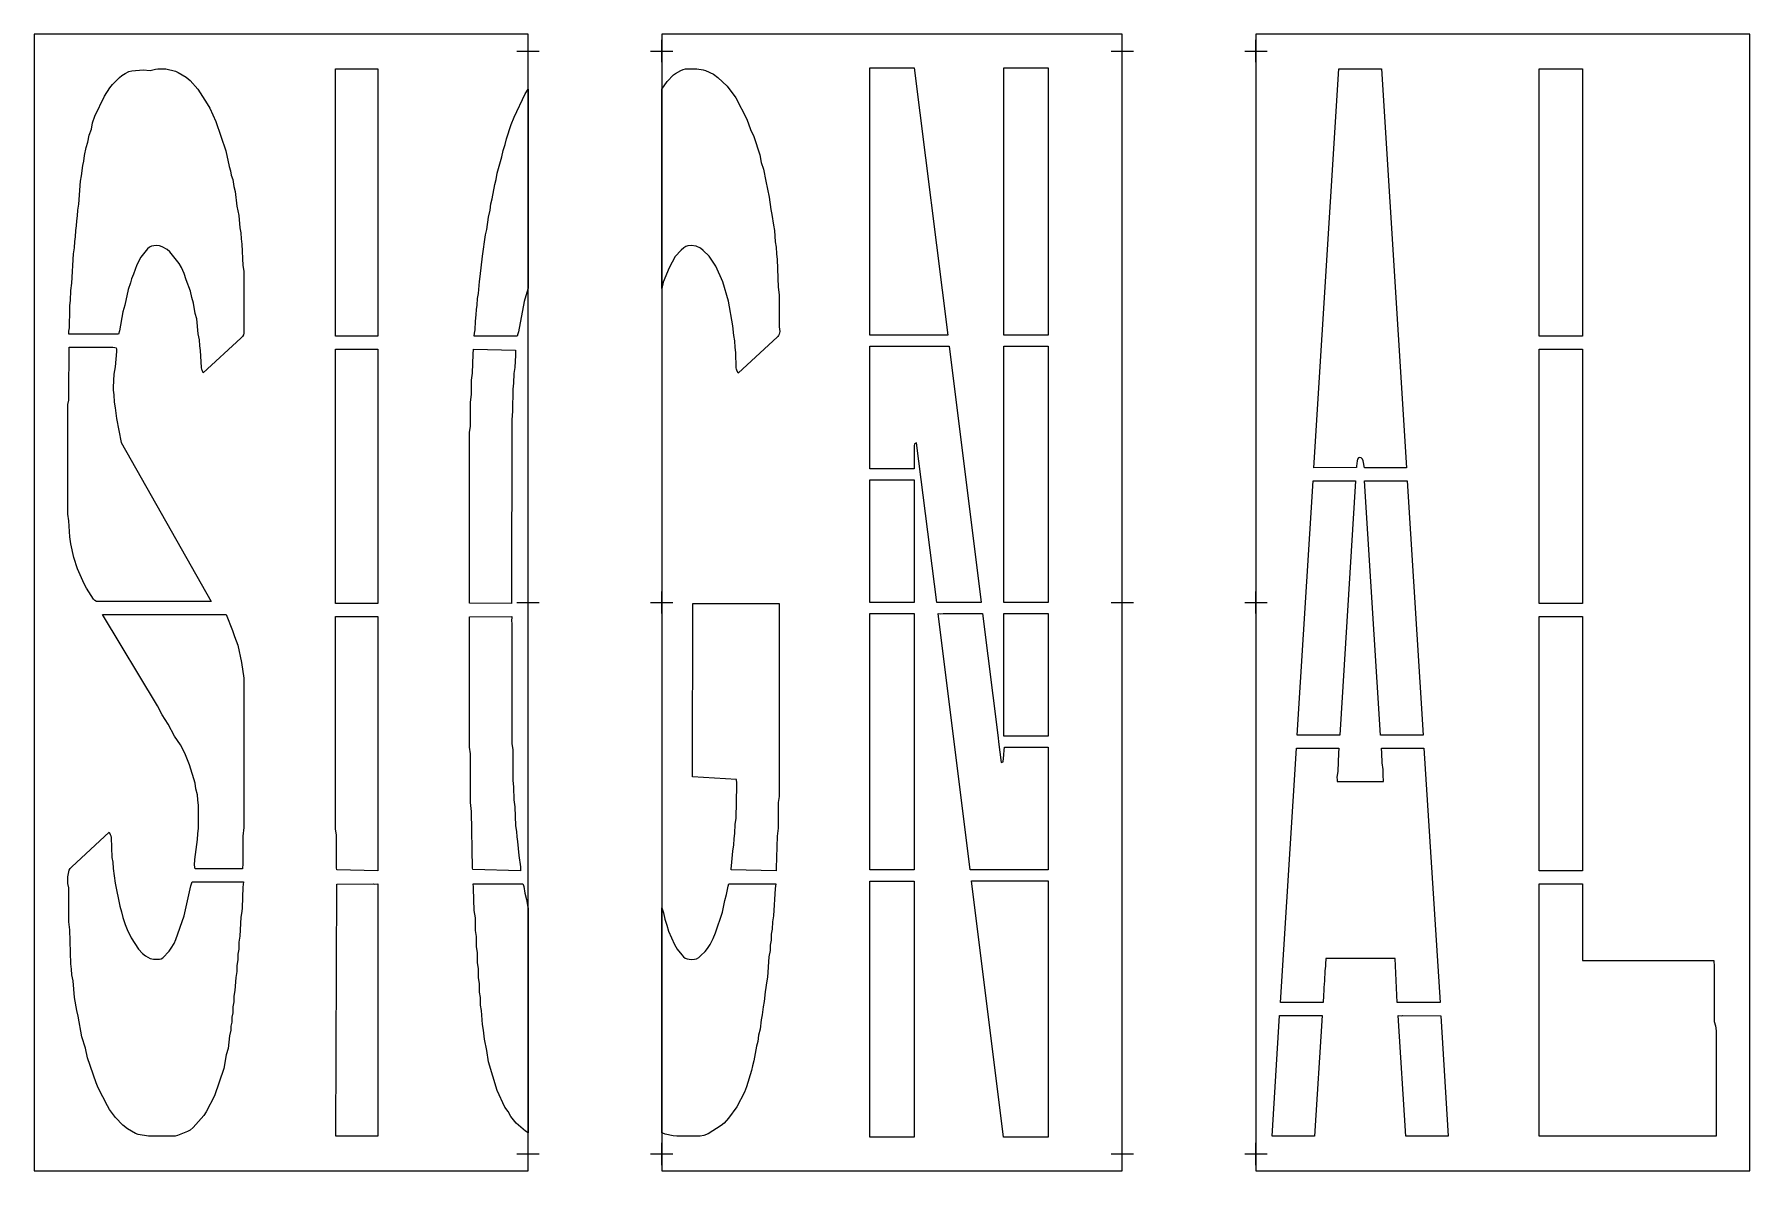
# Model space of a CAD drawing. Header units: inches. Extents: x 0 to 154, y 0 to 102.
import ezdxf

# ---------------------------------------------------------------- set-up
doc = ezdxf.new("R2010")
doc.units = ezdxf.units.IN
doc.header["$MEASUREMENT"] = 0
doc.layers.add('CUT', color=1, linetype='Continuous')
doc.layers.add('REG', color=5, linetype='Continuous')

msp = doc.modelspace()

# ---------------------------------------------------------------- linework, layer by layer
at = {"layer": 'CUT'}
for points in [[(3.38, 79.66), (3.53, 82.29), (3.62, 82.84), (3.64, 83.39), (3.71, 83.83), (3.73, 84.38), (3.8, 84.81), (3.82, 85.27), (3.89, 85.71), (3.92, 86.22), (4.01, 86.75), (4.16, 88.82), (4.25, 89.29), (4.37, 90.23), (4.45, 90.6), (4.52, 91.12), (4.66, 91.85), (4.8, 92.32), (4.92, 92.95), (5.12, 93.5), (5.23, 94.04), (5.44, 94.65), (6.29, 96.45), (6.77, 97.2), (7.03, 97.51), (7.64, 98.13), (7.86, 98.3), (8.15, 98.48), (8.5, 98.66), (8.77, 98.73), (9.78, 98.8), (10.4, 98.75), (10.89, 98.88), (11.1, 98.91), (11.81, 98.9), (12.69, 98.69), (12.93, 98.57), (13.62, 98.15), (13.98, 97.86), (14.67, 97.07), (15.52, 95.77), (15.75, 95.37), (16.29, 94.18), (17.19, 91.55), (17.5, 90.15), (17.61, 89.75), (17.68, 89.37), (17.81, 88.96), (17.9, 88.35), (18.02, 87.88), (18.18, 86.56), (18.36, 85.75), (18.44, 84.64), (18.53, 84.17), (18.56, 83.63), (18.64, 83.16), (18.72, 81.24), (18.8, 80.75), (18.81, 80.5), (18.82, 75.42), (18.8, 75.18), (18.77, 75.04), (18.68, 74.89), (18.54, 74.73), (15.16, 71.6), (15.08, 71.84), (15.04, 71.92), (15.01, 72.08), (14.93, 73.63), (14.86, 74.03), (14.83, 74.58), (14.72, 75.11), (14.58, 76.46), (14.45, 76.95), (14.3, 77.87), (14.13, 78.39), (14.01, 78.96), (13.62, 79.97), (13.45, 80.53), (13.2, 81.06), (12.99, 81.44), (12.18, 82.49), (11.94, 82.68), (11.48, 82.93), (11.25, 83.01), (10.98, 83.03), (10.73, 83.02), (10.53, 82.98), (10.34, 82.89), (10.17, 82.75), (9.55, 81.99), (9.19, 81.3), (8.92, 80.48), (8.74, 80.06), (8.64, 79.68), (8.42, 79.08), (8.12, 77.68), (7.95, 77.09), (7.65, 75.38), (7.55, 75.09), (3.09, 75.09), (3.11, 75.36), (3.16, 75.65), (3.18, 77.34), (3.19, 77.65), (3.26, 78.12), (3.28, 79.01)], [(30.84, 74.91), (27.04, 74.91), (27.04, 98.9), (30.84, 98.91)], [(56.81, 97.77), (57.39, 98.37), (57.56, 98.49), (58.05, 98.76), (58.24, 98.85), (58.45, 98.89), (59.47, 98.9), (60.05, 98.8), (60.25, 98.74), (60.98, 98.41), (61.35, 98.13), (62.19, 97.35), (62.97, 96.31), (63.98, 94.39), (64.31, 93.45), (64.59, 92.84), (65.12, 91.18), (65.26, 90.49), (65.45, 89.91), (65.66, 88.81), (65.98, 87.37), (66.13, 86.27), (66.22, 85.83), (66.35, 84.86), (66.44, 84.4), (66.5, 83.38), (66.59, 82.88), (66.62, 82.3), (66.7, 81.78), (66.78, 79.3), (66.87, 78.62), (66.88, 75.74), (66.92, 75.32), (66.91, 75.21), (66.88, 75.1), (66.85, 75.03), (66.81, 74.96), (66.76, 74.89), (66.72, 74.84), (63.2, 71.58), (63.08, 71.85), (63.03, 71.94), (63, 72.07), (62.98, 73.43), (62.91, 73.9), (62.89, 74.48), (62.8, 74.97), (62.72, 75.83), (62.31, 78.04), (61.8, 79.79), (61.19, 81.18), (60.84, 81.73), (60.59, 82.08), (60.06, 82.61), (59.8, 82.81), (59.41, 82.99), (58.98, 83.03), (58.68, 83.01), (58.48, 82.95), (58.3, 82.84), (58.07, 82.63), (57.52, 82.05), (56.99, 81.05), (56.46, 79.75), (56.33, 79.18), (56.33, 97.07)], [(75.01, 99), (75.28, 99), (75.48, 99), (79, 99), (82, 75), (75.01, 75)], [(91.01, 98.99), (91.01, 75), (87.41, 75), (87.32, 75.01), (87.03, 75), (87.03, 99)], [(119.23, 63.88), (119.12, 64), (119, 64.03), (118.89, 63.99), (118.79, 63.88), (118.75, 63.71), (118.71, 63.24), (118.69, 63.11), (114.87, 63.09), (117.11, 98.91), (120.95, 98.9), (123.2, 63.09), (119.41, 63.09), (119.29, 63.72)], [(138.98, 74.91), (135.09, 74.92), (135.09, 98.91), (138.98, 98.91)], [(39.8, 78.28), (39.88, 78.75), (39.96, 79.82), (40.04, 80.26), (40.25, 82.1), (40.52, 84), (40.63, 84.49), (40.77, 85.6), (40.93, 86.23), (40.99, 86.77), (41.11, 87.22), (41.35, 88.53), (41.47, 88.97), (41.56, 89.55), (41.97, 91.01), (42.09, 91.58), (42.27, 92.1), (42.38, 92.61), (42.81, 93.9), (43.09, 94.56), (44.06, 96.67), (44.33, 97.07), (44.33, 79.18), (44.32, 79.12), (43.97, 78.03), (43.46, 75.29), (43.42, 75.12), (43.36, 74.91), (39.5, 74.91), (39.53, 75.17), (39.58, 75.48), (39.61, 76.25), (39.68, 76.81), (39.71, 77.29), (39.77, 77.7)], [(79.02, 65.25), (78.99, 65.07), (78.98, 63), (75.01, 63), (75.01, 74.01), (82.13, 74.01), (85.01, 51), (81.01, 51), (79.2, 65.33)], [(91.01, 74.01), (91.01, 51), (87.03, 51.01), (87.03, 74.01)], [(7.27, 72.14), (7.15, 71.49), (7.09, 70.32), (7.09, 70.07), (7.15, 69.64), (7.16, 68.99), (7.26, 68.47), (7.37, 67.52), (7.8, 65.36), (15.87, 51.09), (5.59, 51.09), (5.44, 51.18), (5.32, 51.3), (4.68, 52.28), (4.49, 52.67), (3.89, 54.03), (3.56, 55.03), (3.29, 56.26), (3.18, 56.9), (3.1, 58.32), (3, 58.93), (3, 68.45), (3.02, 68.76), (3.11, 69.17), (3.09, 69.79), (3.12, 73.69), (3.13, 73.91), (7.04, 73.92), (7.24, 73.9), (7.34, 73.85), (7.39, 73.73), (7.39, 73.53)], [(27.04, 73.74), (27.33, 73.73), (27.41, 73.74), (30.84, 73.73), (30.84, 50.92), (27.04, 50.91)], [(39.25, 70.96), (39.34, 71.58), (39.41, 73.3), (39.43, 73.73), (43.19, 73.64), (43.19, 73.54), (43.19, 73.21), (43.14, 72.1), (43.04, 71.54), (43.03, 70.68), (42.95, 70.15), (42.94, 68.17), (42.86, 67.4), (42.84, 50.91), (39.06, 50.93), (39.06, 66.02), (39.07, 66.29), (39.15, 66.79), (39.15, 68.99), (39.24, 69.67)], [(138.98, 50.91), (135.09, 50.92), (135.09, 73.73), (138.98, 73.74)], [(78.99, 62.01), (78.99, 51), (75.01, 51), (75.01, 62.01)], [(113.77, 39.09), (113.68, 39.1), (113.36, 39.09), (114.8, 61.91), (118.08, 61.92), (118.36, 61.91), (118.62, 61.91), (117.2, 39.09)], [(119.69, 61.91), (119.94, 61.92), (123.25, 61.91), (124.7, 39.09), (120.87, 39.09), (119.43, 61.91)], [(62.82, 29.79), (62.89, 30.29), (62.91, 31.06), (63, 31.64), (63.07, 34.56), (63.06, 34.77), (63.03, 35.12), (59.1, 35.35), (59.12, 50.91), (66.88, 50.91), (66.88, 33.91), (66.87, 33.58), (66.79, 33.05), (66.78, 30.73), (66.69, 30.02), (66.6, 27.14), (66.59, 26.91), (62.57, 27), (62.57, 27.1), (62.58, 27.36), (62.7, 28.69), (62.8, 29.24)], [(18.61, 45.61), (18.81, 44.2), (18.82, 30.81), (18.73, 30.04), (18.72, 27.38), (18.7, 27.27), (18.7, 27.09), (14.43, 27.09), (14.39, 27.43), (14.4, 27.92), (14.64, 29.74), (14.67, 30.25), (14.74, 30.75), (14.74, 32.79), (14.67, 33.29), (14.64, 33.75), (14.51, 34.28), (14.44, 34.77), (13.94, 36.43), (13.5, 37.49), (13.11, 38.23), (12.6, 39), (12.03, 40.07), (11.47, 40.91), (11.06, 41.71), (6.11, 49.92), (17.23, 49.92), (17.79, 48.5), (17.96, 47.94), (18.27, 47.16)], [(27.13, 30.12), (27.05, 30.67), (27.04, 31.04), (27.04, 49.74), (30.84, 49.73), (30.84, 26.92), (27.17, 27.01), (27.14, 27.18)], [(42.87, 38.34), (42.95, 37.78), (42.95, 35.05), (43.03, 34.43), (43.04, 33.29), (43.14, 32.67), (43.21, 30.94), (43.3, 30.45), (43.32, 29.96), (43.39, 29.55), (43.5, 28.3), (43.66, 27.28), (43.64, 27.07), (43.65, 26.91), (39.36, 27.02), (39.35, 27.16), (39.25, 32.24), (39.15, 33.04), (39.15, 37.41), (39.07, 38), (39.06, 38.3), (39.06, 49.72), (42.86, 49.73), (42.85, 49.3), (42.86, 49.18), (42.86, 38.61)], [(78.99, 50), (78.99, 27), (75.01, 27), (75.01, 50)], [(86.81, 36.65), (86.98, 36.71), (87.04, 37.34), (87.08, 37.74), (87.1, 38.01), (91.01, 38.01), (91.01, 27), (84.01, 27), (81.13, 50), (81.39, 49.99), (81.59, 50.01), (85.13, 50.01), (86.53, 38.85), (86.55, 38.5)], [(87.03, 50.01), (90.63, 50.01), (90.72, 50), (91.01, 50.01), (91.01, 39), (87.03, 39)], [(138.98, 49.73), (138.98, 26.92), (135.09, 26.91), (135.09, 49.73)], [(116.94, 35.29), (116.97, 35.1), (116.97, 34.94), (121.12, 34.94), (121.08, 35.53), (121.08, 36), (121, 36.61), (120.99, 37.47), (120.95, 37.92), (124.76, 37.92), (126.2, 15.09), (122.35, 15.09), (122.17, 19.06), (121.89, 19.06), (115.94, 19.06), (115.92, 18.54), (115.92, 18.37), (115.85, 17.94), (115.84, 17.04), (115.76, 16.45), (115.74, 15.5), (115.71, 15.34), (115.7, 15.09), (111.87, 15.09), (113.31, 37.92), (117.11, 37.92), (117.09, 37.48), (117.03, 35.87)], [(18.46, 21.04), (18.37, 20.52), (18.35, 19.87), (18.28, 19.44), (18.27, 18.92), (18.19, 18.42), (18.17, 17.87), (18.08, 17.35), (18.01, 16.17), (17.92, 15.65), (17.9, 15.16), (17.83, 14.72), (17.81, 14.17), (17.74, 13.77), (17.72, 13.34), (17.65, 12.97), (17.63, 12.61), (17.52, 12.11), (17.39, 10.98), (17.23, 10.39), (17.01, 9.18), (16.19, 6.71), (15.44, 5.28), (15.23, 4.94), (14.25, 3.87), (13.98, 3.65), (13.74, 3.51), (12.85, 3.16), (12.64, 3.11), (12.43, 3.09), (10.26, 3.1), (9.31, 3.26), (9.08, 3.33), (8.36, 3.75), (7.96, 4.09), (7.3, 4.78), (6.76, 5.5), (6.56, 5.82), (5.74, 7.45), (5.56, 7.88), (4.78, 10.13), (4.59, 11.01), (4.28, 12.01), (3.95, 13.88), (3.83, 14.37), (3.62, 15.56), (3.48, 17.04), (3.38, 17.57), (3.35, 18.08), (3.27, 18.58), (3.19, 21.61), (3.09, 22.35), (3.09, 24.89), (3.11, 25.4), (3.02, 25.77), (3, 26.01), (3.02, 26.37), (3.14, 26.97), (3.23, 27.12), (3.37, 27.28), (6.72, 30.4), (6.81, 30.17), (6.87, 30.07), (6.9, 29.9), (6.97, 28.11), (7.05, 27.68), (7.08, 27.13), (7.27, 25.81), (7.68, 23.73), (7.84, 23.24), (7.95, 22.73), (8.17, 22.09), (8.34, 21.65), (8.69, 20.89), (9.34, 19.88), (9.7, 19.5), (9.97, 19.29), (10.39, 19.05), (10.69, 18.98), (11.24, 18.99), (11.38, 19.03), (11.53, 19.12), (12.1, 19.69), (12.3, 19.96), (12.55, 20.39), (12.7, 20.76), (13.46, 22.89), (14.04, 25.56), (14.1, 25.75), (14.18, 25.92), (18.78, 25.92), (18.73, 25.45), (18.65, 23.58), (18.63, 23.27), (18.54, 22.75)], [(27.08, 3.1), (27.16, 25.73), (30.46, 25.74), (30.54, 25.73), (30.84, 25.74), (30.84, 3.1)], [(44.31, 23.66), (44.33, 23.58), (44.33, 3.4), (44.1, 3.54), (43.25, 4.27), (42.79, 4.85), (42.53, 5.3), (42.25, 5.71), (41.55, 7.21), (40.79, 9.77), (40.63, 10.78), (40.41, 11.82), (40.34, 12.62), (40.23, 13.11), (40.16, 14.38), (40.07, 14.87), (40.05, 15.55), (39.97, 16.01), (39.96, 16.78), (39.88, 17.34), (39.87, 18.14), (39.79, 18.67), (39.78, 19.56), (39.7, 20.12), (39.69, 21.01), (39.61, 21.57), (39.6, 22.71), (39.5, 23.36), (39.44, 25.34), (39.43, 25.45), (39.39, 25.74), (43.86, 25.74), (43.92, 25.6), (43.96, 25.5), (44.03, 24.92), (44.2, 24.33)], [(56.48, 23.14), (56.6, 22.57), (56.79, 22.05), (56.93, 21.49), (57.46, 20.3), (57.71, 19.88), (58.12, 19.37), (58.29, 19.19), (58.44, 19.09), (58.6, 19.02), (58.78, 18.98), (59.02, 18.97), (59.27, 18.99), (59.44, 19.03), (59.66, 19.15), (59.84, 19.3), (60.23, 19.68), (60.44, 19.95), (60.67, 20.31), (60.94, 20.83), (61.16, 21.34), (61.78, 23.2), (61.98, 24.26), (62.14, 24.79), (62.28, 25.54), (62.34, 25.74), (66.56, 25.74), (66.51, 25.32), (66.35, 22.89), (66.26, 22.33), (66.24, 21.69), (66.16, 21.22), (66.15, 20.7), (66.07, 20.24), (66.05, 19.75), (65.95, 19.19), (65.81, 17.37), (65.72, 16.87), (65.68, 16.45), (65.6, 16.05), (65.53, 15.19), (65.42, 14.72), (65.34, 13.99), (65.24, 13.53), (65.15, 12.7), (65.01, 12.16), (64.95, 11.61), (64.83, 11.17), (64.59, 9.86), (64.47, 9.41), (64.4, 8.99), (63.93, 7.52), (63.75, 7.06), (63.08, 5.73), (62.33, 4.7), (61.92, 4.28), (61.67, 4.06), (60.5, 3.31), (60.12, 3.16), (59.79, 3.1), (57.69, 3.09), (57.35, 3.12), (56.65, 3.27), (56.42, 3.36), (56.33, 3.4), (56.33, 23.58)], [(78.99, 3), (75.01, 3), (75.01, 26), (78.99, 26)], [(87.01, 3), (84.13, 26.01), (91.01, 26.01), (91.01, 3), (90.74, 3.01), (90.52, 3), (90.52, 3)], [(150.92, 12.99), (151, 12.54), (151, 3.55), (151, 3.4), (151, 3.09), (135.09, 3.09), (135.09, 25.74), (138.98, 25.74), (138.98, 18.88), (150.79, 18.88), (150.79, 18.72), (150.82, 18.48), (150.82, 13.4)], [(111.78, 13.92), (115.63, 13.92), (114.93, 3.09), (111.14, 3.09)], [(122.43, 13.92), (122.74, 13.91), (122.82, 13.92), (126.28, 13.91), (126.94, 3.09), (123.12, 3.09)]]:
    msp.add_lwpolyline(points, close=True, dxfattribs=at)
at = {"layer": 'REG'}
for points in [[(0, 0), (44.33, 0), (44.33, 102), (0, 102)], [(56.33, 0), (97.67, 0), (97.67, 102), (56.33, 102)], [(109.67, 0), (154, 0), (154, 102), (109.67, 102)]]:
    msp.add_lwpolyline(points, close=True, dxfattribs=at)
for points in [[(43.33, 100.5), (45.33, 100.5)], [(44.33, 99.5), (44.33, 101.5)], [(55.33, 100.5), (57.33, 100.5)], [(56.33, 99.5), (56.33, 101.5)], [(96.67, 100.5), (98.67, 100.5)], [(97.67, 99.5), (97.67, 101.5)], [(108.67, 100.5), (110.67, 100.5)], [(109.67, 99.5), (109.67, 101.5)], [(43.33, 51), (45.33, 51)], [(44.33, 50), (44.33, 52)], [(55.33, 51), (57.33, 51)], [(56.33, 50), (56.33, 52)], [(96.67, 51), (98.67, 51)], [(97.67, 50), (97.67, 52)], [(108.67, 51), (110.67, 51)], [(109.67, 50), (109.67, 52)], [(44.33, 0.5), (44.33, 2.5)], [(56.33, 0.5), (56.33, 2.5)], [(97.67, 0.5), (97.67, 2.5)], [(109.67, 0.5), (109.67, 2.5)], [(43.33, 1.5), (45.33, 1.5)], [(55.33, 1.5), (57.33, 1.5)], [(96.67, 1.5), (98.67, 1.5)], [(108.67, 1.5), (110.67, 1.5)]]:
    msp.add_lwpolyline(points, dxfattribs=at)

doc.saveas('drawing.dxf')
